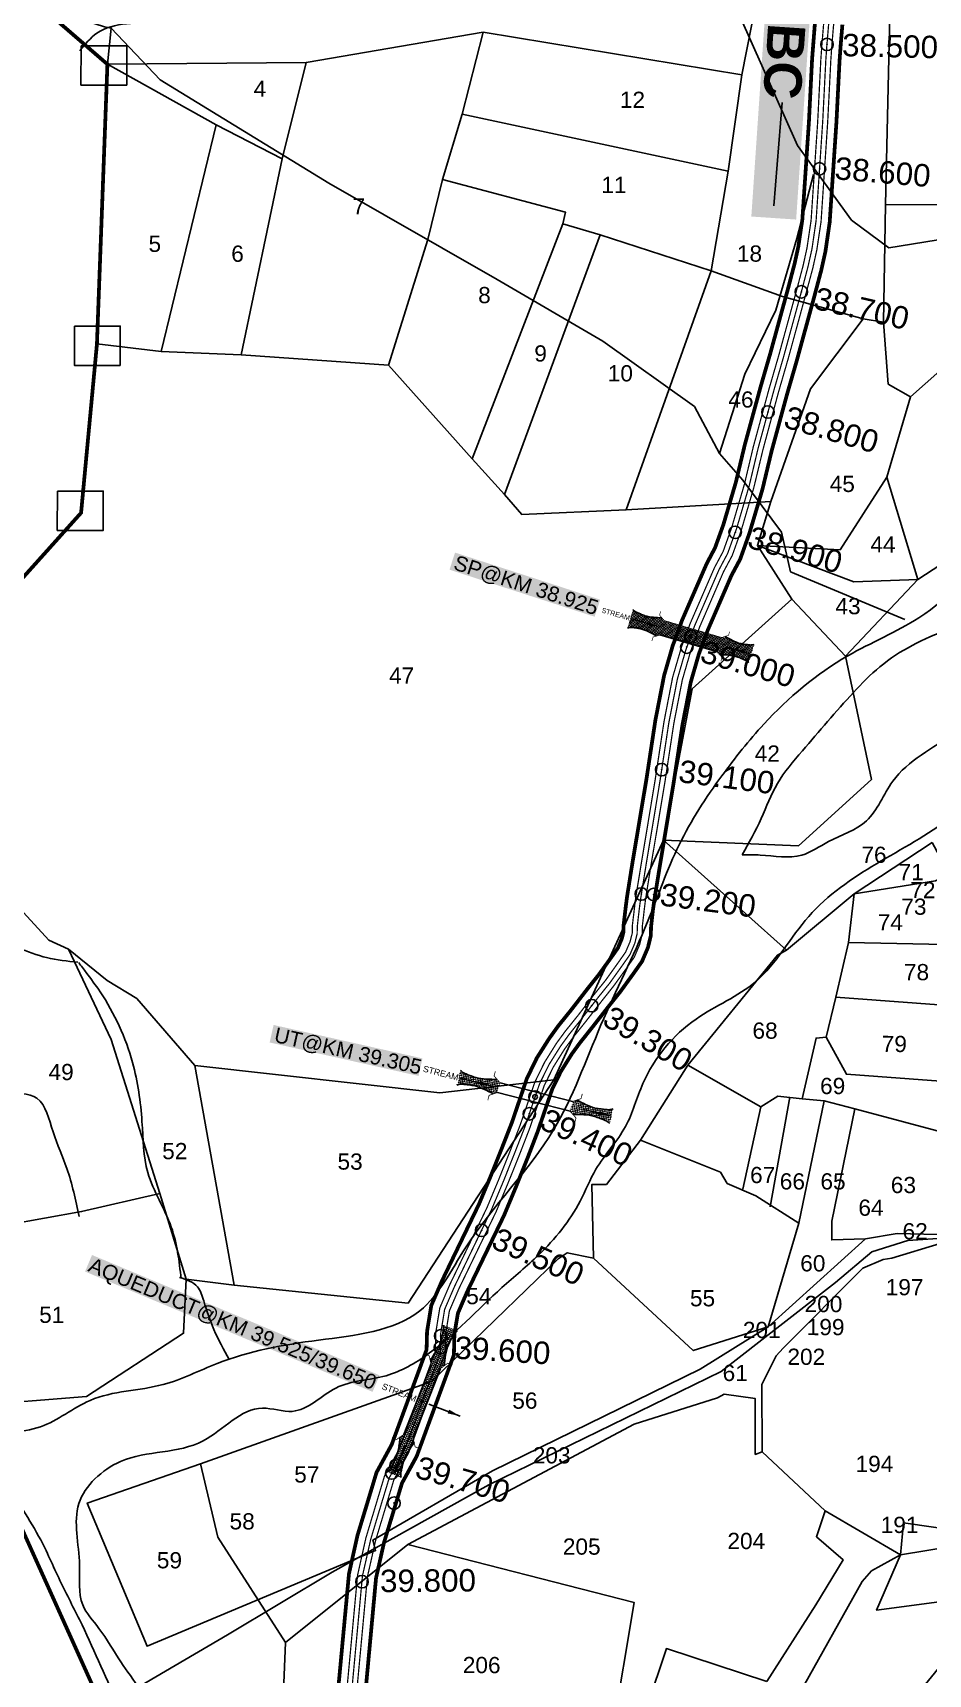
# Model space of a CAD drawing. Header units: inches. Extents: x 203305 to 209081, y 1595524 to 1601295.
# Drawn here: x 204017 to 204734, y 1598170 to 1599486 of the extents above; entities that cross this region are included whole.
import ezdxf
from ezdxf.enums import TextEntityAlignment as Align

# ---------------------------------------------------------------- set-up
doc = ezdxf.new("R2010")
doc.units = ezdxf.units.IN
doc.header["$LTSCALE"] = 15
doc.header["$MEASUREMENT"] = 0
doc.header["$PDMODE"] = 32
doc.header["$PDSIZE"] = 10
doc.linetypes.add('HIDDEN2', pattern=[0.1875, 0.125, -0.0625])
for name, color, linetype in [('BOUNDRY STONES', 240, 'Continuous'), ('CANAL1', 7, 'Continuous'), ('CSMark', 72, 'Continuous'), ('PAPER SIZE', 5, 'Continuous'), ('PLOTS', 7, 'Continuous'), ('PLOTS NO', 7, 'Continuous'), ('ROADS', 1, 'Continuous'), ('STREAMS', 4, 'Continuous'), ('STRUCTURE', 5, 'Continuous'), ('text2', 7, 'Continuous'), ('VILLAGE BOUNDRY', 5, 'Continuous')]:
    doc.layers.add(name, color=color, linetype=linetype)
doc.styles.get("Standard").update_dxf_attribs({"font": 'arial.ttf'})
doc.dimstyles.get("Standard").update_dxf_attribs({"dimtxt": 0.18, "dimasz": 0.18, "dimexe": 0.18, "dimexo": 0.0625, "dimgap": 0.09, "dimtad": 0, "dimtih": 1, "dimtoh": 1, "dimdec": 4, "dimzin": 0, "dimdsep": 46, "dimtxsty": 'Standard', "dimcen": 0.09, "dimadec": 0, "dimazin": 0, "dimtfac": 1, "dimtdec": 4, "dimtofl": 0, "dimtmove": 0, "dimatfit": 3, "dimfxl": 1, "dimtolj": 1, "dimtzin": 0, "dimarcsym": 0})

# ---------------------------------------------------------------- blocks, each defined once
blk = doc.blocks.new('SP')
at = {"layer": 'STRUCTURE'}
h = blk.add_hatch(dxfattribs=at)
h.set_pattern_fill('DASH', color=256, scale=8, style=0)
edge = h.paths.add_edge_path()
edge.add_spline(control_points=[(769825.7, 1706742.1), (769825.3, 1706741.8), (769823.8, 1706740.8), (769820.9, 1706740.3), (769817, 1706739.7), (769811.4, 1706738.9), (769804, 1706739.7), (769798.4, 1706741), (769795.6, 1706741.6)], knot_values=[0, 0, 0, 0, 1.613557, 5.24513, 8.624976, 13.470124, 22.190216, 30.746377, 30.746377, 30.746377, 30.746377], degree=3, periodic=0)
edge.add_line((769795.6, 1706741.6), (769792.6, 1706739.6))
edge.add_line((769792.6, 1706739.6), (769732.6, 1706739.6))
edge.add_line((769732.6, 1706739.6), (769729.6, 1706741.6))
edge.add_spline(control_points=[(769729.6, 1706741.6), (769726.9, 1706740.9), (769721.3, 1706739.5), (769713.9, 1706738.5), (769708.3, 1706739.1), (769704.4, 1706739.6), (769701.5, 1706740), (769700, 1706741), (769699.5, 1706741.3)], knot_values=[0, 0, 0, 0, 8.556161, 17.276253, 22.121402, 25.501247, 29.13282, 30.746377, 30.746377, 30.746377, 30.746377], degree=3, periodic=0)
edge.add_line((769699.5, 1706741.3), (769699.5, 1706722.1))
edge.add_spline(control_points=[(769699.5, 1706722.1), (769700, 1706722.4), (769701.4, 1706723.4), (769704.3, 1706724), (769708.2, 1706724.5), (769713.8, 1706725.3), (769721.2, 1706724.5), (769726.8, 1706723.3), (769729.6, 1706722.6)], knot_values=[0, 0, 0, 0, 1.613557, 5.24513, 8.624976, 13.470124, 22.190216, 30.746377, 30.746377, 30.746377, 30.746377], degree=3, periodic=0)
edge.add_line((769729.6, 1706722.6), (769732.6, 1706724.6))
edge.add_line((769732.6, 1706724.6), (769792.6, 1706724.6))
edge.add_line((769792.6, 1706724.6), (769795.6, 1706722.6))
edge.add_spline(control_points=[(769795.6, 1706722.6), (769798.4, 1706723.3), (769803.9, 1706724.8), (769811.3, 1706725.8), (769817, 1706725.1), (769820.9, 1706724.7), (769823.8, 1706724.2), (769825.2, 1706723.3), (769825.7, 1706723)], knot_values=[0, 0, 0, 0, 8.556161, 17.276253, 22.121402, 25.501247, 29.13282, 30.746377, 30.746377, 30.746377, 30.746377], degree=3, periodic=0)
edge.add_line((769825.7, 1706723), (769825.7, 1706742.1))
h.paths.add_polyline_path([(769764.2, 1706732.1, -1), (769761.1, 1706732.1, -1)], flags=0)
h.paths.add_polyline_path([(769761.1, 1706732.1, 1), (769764.2, 1706732.1, 1)], flags=16)
at = {"layer": 'STRUCTURE', "const_width": 0.628}
for points in [[(769726.6, 1706747.6), (769726.6, 1706743.6), (769732.6, 1706739.6), (769792.6, 1706739.6), (769798.6, 1706743.6), (769798.6, 1706747.6)], [(769726.6, 1706716.6), (769726.6, 1706720.6), (769732.6, 1706724.6), (769792.6, 1706724.6), (769798.6, 1706720.6), (769798.6, 1706716.6)]]:
    blk.add_lwpolyline(points, dxfattribs=at)
at = {"layer": 'STRUCTURE', "color": 3}
blk.add_lwpolyline([(769732.6, 1706724.6), (769792.6, 1706724.6)], dxfattribs=at)
blk.add_lwpolyline([(769732.6, 1706724.6), (769792.6, 1706724.6)], dxfattribs=at)
at = {"layer": 'STRUCTURE', "color": 0}
blk.add_circle((769762.6, 1706732.1), 1.55, dxfattribs=at)
at = {"layer": 'STRUCTURE'}
for points in [[(769699.5, 1706741.3), (769700.9, 1706740.5), (769704.4, 1706739.6), (769707.8, 1706739.2), (769712.6, 1706738.8), (769721.3, 1706739.7), (769729.6, 1706741.6)], [(769825.7, 1706742.1), (769824.3, 1706741.3), (769820.8, 1706740.3), (769817.5, 1706739.8), (769812.7, 1706739.2), (769804, 1706739.9), (769795.6, 1706741.6)], [(769699.5, 1706722.1), (769700.9, 1706723), (769704.4, 1706724), (769707.7, 1706724.5), (769712.5, 1706725), (769721.2, 1706724.4), (769729.6, 1706722.6)], [(769825.7, 1706723), (769824.3, 1706723.8), (769820.8, 1706724.7), (769817.4, 1706725.1), (769812.6, 1706725.5), (769803.9, 1706724.6), (769795.6, 1706722.6)]]:
    blk.add_spline(points, degree=3, dxfattribs=at)
at = {"layer": 'STRUCTURE', "color": 0}
blk.add_text('STREAM', height=5, dxfattribs=at).set_placement((769684.3, 1706732.1), align=Align.MIDDLE_CENTER)
for points in [[(769727.4, 1706732.1), (769700.8, 1706732.1)], [(769824.4, 1706732.1), (769800.5, 1706732.1)]]:
    blk.add_leader(points, dimstyle='Standard', override={"dimasz": 10, "dimgap": 0.09, "dimtad": 0}, dxfattribs=at)
blk = doc.blocks.new('UT')
at = {"layer": 'STRUCTURE'}
h = blk.add_hatch(dxfattribs=at)
h.set_pattern_fill('DASH', color=150, scale=8, angle=-39.6278, style=0)
h.set_pattern_definition([(320.372247933, (-4370.464, -6260.8811), (1.40800153113, 0.132407282), [1, -1])])
h.paths.add_polyline_path([(765163, 1700681.9), (765165.6, 1700680.6), (765167.2, 1700680.3), (765169.1, 1700680), (765172.4, 1700679.6), (765176.4, 1700679.3), (765179.5, 1700679.5), (765183.1, 1700679.9), (765187.7, 1700680.9), (765188.9, 1700681.2), (765193.1, 1700682.2), (765196.1, 1700680.2), (765196.1, 1700672.2), (765193.1, 1700670.2), (765190.5, 1700670.8), (765188.1, 1700671.3), (765185.5, 1700671.8), (765183.6, 1700672.1), (765181, 1700672.5), (765180.3, 1700672.5), (765178.5, 1700672.6), (765176.7, 1700672.6), (765174.6, 1700672.5), (765172.5, 1700672.3), (765170.4, 1700672), (765168.5, 1700671.7), (765166.1, 1700671.2), (765165, 1700670.8), (765163, 1700669.7)])
h.paths.add_polyline_path([(765259.1, 1700682.2), (765256.1, 1700680.2), (765256.1, 1700672.2), (765259.1, 1700670.2), (765261.9, 1700671), (765264.4, 1700671.6), (765266.4, 1700672), (765269.1, 1700672.5), (765272.7, 1700673), (765276.1, 1700673.1), (765278.6, 1700672.9), (765281.2, 1700672.7), (765283.9, 1700672.3), (765286.4, 1700671.9), (765288, 1700671.3), (765289.2, 1700670.6), (765289.1, 1700682.7), (765287.6, 1700681.8), (765285.7, 1700681.2), (765283, 1700680.7), (765281.2, 1700680.4), (765276.7, 1700679.9), (765272.7, 1700679.9), (765268.7, 1700680.3), (765264.8, 1700681), (765261.2, 1700681.7)])
at = {"layer": 'STRUCTURE', "color": 150, "const_width": 0.628}
for points in [[(765190.1, 1700688.2), (765190.1, 1700684.2), (765196.1, 1700680.2), (765256.1, 1700680.2), (765262.1, 1700684.2), (765262.1, 1700688.2)], [(765190.1, 1700664.2), (765190.1, 1700668.2), (765196.1, 1700672.2), (765256.1, 1700672.2), (765262.1, 1700668.2), (765262.1, 1700664.2)]]:
    blk.add_lwpolyline(points, dxfattribs=at)
at = {"layer": 'STRUCTURE', "color": 150}
for points in [[(765196.1, 1700680.2), (765256.1, 1700680.2)], [(765196.1, 1700672.2), (765256.1, 1700672.2)], [(765196.1, 1700672.2), (765256.1, 1700672.2)]]:
    blk.add_lwpolyline(points, dxfattribs=at)
at = {"layer": 'STRUCTURE', "color": 0}
blk.add_circle((765226.1, 1700676.2), 1.89, dxfattribs=at)
at = {"layer": 'STRUCTURE', "color": 150}
for points in [[(765163, 1700681.9), (765164.4, 1700681.1), (765167.9, 1700680.2), (765171.2, 1700679.8), (765176.1, 1700679.4), (765184.7, 1700680.3), (765193.1, 1700682.2)], [(765163, 1700669.7), (765164.3, 1700670.6), (765167.8, 1700671.6), (765171.2, 1700672.1), (765176, 1700672.6), (765184.7, 1700672), (765193.1, 1700670.2)], [(765289.1, 1700682.7), (765287.8, 1700681.9), (765284.3, 1700680.9), (765280.9, 1700680.4), (765276.1, 1700679.8), (765267.4, 1700680.5), (765259.1, 1700682.2)], [(765289.2, 1700670.6), (765287.8, 1700671.4), (765284.2, 1700672.3), (765280.9, 1700672.7), (765276.1, 1700673.1), (765267.4, 1700672.2), (765259.1, 1700670.2)]]:
    blk.add_spline(points, degree=3, dxfattribs=at)
at = {"layer": 'STRUCTURE', "color": 0}
blk.add_text('STREAM', height=5, dxfattribs=at).set_placement((765148.2, 1700675.8), align=Align.MIDDLE_CENTER)
for points in [[(765190.9, 1700676), (765164.2, 1700675.8)], [(765289.3, 1700676.7), (765265.4, 1700676.4)]]:
    blk.add_leader(points, dimstyle='Standard', override={"dimasz": 10, "dimgap": 0.09, "dimtad": 0}, dxfattribs=at)
blk = doc.blocks.new('AQUEDUCT')
at = {"layer": 'STRUCTURE'}
h = blk.add_hatch(dxfattribs=at)
h.set_pattern_fill('DASH', color=256, scale=8, angle=-90, style=0)
h.set_pattern_definition([(270, (-1706662.7411, 769762.6106), (1, -1), [1, -1])])
edge = h.paths.add_edge_path()
edge.add_spline(control_points=[(6.5, -63.1), (6.2, -62.6), (5.2, -61.2), (4.6, -58.3), (4.1, -54.4), (3.3, -48.8), (4.1, -41.4), (5.4, -35.8), (6, -33)], knot_values=[0, 0, 0, 0, 1.613557, 5.24513, 8.624976, 13.470124, 22.190216, 30.746377, 30.746377, 30.746377, 30.746377], degree=3, periodic=0)
edge.add_line((6, -33), (4, -30))
edge.add_line((4, -30), (4, 30))
edge.add_line((4, 30), (6, 33))
edge.add_spline(control_points=[(6, 33), (5.3, 35.8), (3.9, 41.3), (2.8, 48.7), (3.5, 54.4), (3.9, 58.3), (4.4, 61.2), (5.4, 62.6), (5.7, 63.1)], knot_values=[0, 0, 0, 0, 8.556161, 17.276253, 22.121402, 25.501247, 29.13282, 30.746377, 30.746377, 30.746377, 30.746377], degree=3, periodic=0)
edge.add_line((5.7, 63.1), (-6.5, 63.1))
edge.add_spline(control_points=[(-6.5, 63.1), (-6.2, 62.6), (-5.2, 61.2), (-4.6, 58.3), (-4.1, 54.4), (-3.3, 48.8), (-4.1, 41.4), (-5.4, 35.8), (-6, 33)], knot_values=[0, 0, 0, 0, 1.613557, 5.24513, 8.624976, 13.470124, 22.190216, 30.746377, 30.746377, 30.746377, 30.746377], degree=3, periodic=0)
edge.add_line((-6, 33), (-4, 30))
edge.add_line((-4, 30), (-4, -30))
edge.add_line((-4, -30), (-6, -33))
edge.add_spline(control_points=[(-6, -33), (-5.3, -35.8), (-3.9, -41.3), (-2.8, -48.7), (-3.5, -54.4), (-3.9, -58.3), (-4.4, -61.2), (-5.4, -62.6), (-5.7, -63.1)], knot_values=[0, 0, 0, 0, 8.556161, 17.276253, 22.121402, 25.501247, 29.13282, 30.746377, 30.746377, 30.746377, 30.746377], degree=3, periodic=0)
edge.add_line((-5.7, -63.1), (6.5, -63.1))
blk.add_circle((0, 0), 0.938)
at = {"layer": 'STRUCTURE', "const_width": 0.628}
for points in [[(-12, 36), (-8, 36), (-4, 30), (-4, -30), (-8, -36), (-12, -36)], [(12, 36), (8, 36), (4, 30), (4, -30), (8, -36), (12, -36)]]:
    blk.add_lwpolyline(points, dxfattribs=at)
at = {"layer": 'STRUCTURE', "color": 3}
for points in [[(-4, 30), (-4, -30)], [(-4, 30), (-4, -30)], [(4, 30), (4, -30)]]:
    blk.add_lwpolyline(points, dxfattribs=at)
at = {"layer": 'STRUCTURE'}
for points in [[(-6.5, 63.1), (-5.7, 61.7), (-4.7, 58.2), (-4.2, 54.9), (-3.6, 50.1), (-4.3, 41.4), (-6, 33)], [(5.7, 63.1), (4.8, 61.7), (3.9, 58.2), (3.5, 54.8), (3.1, 50), (4, 41.3), (6, 33)], [(-5.7, -63.1), (-4.8, -61.7), (-3.9, -58.2), (-3.5, -54.8), (-3.1, -50), (-4, -41.3), (-6, -33)], [(6.5, -63.1), (5.7, -61.7), (4.7, -58.2), (4.2, -54.9), (3.6, -50.1), (4.3, -41.4), (6, -33)]]:
    blk.add_spline(points, degree=3, dxfattribs=at)
at = {"layer": 'STRUCTURE', "color": 0}
blk.add_text('STREAM', height=5, dxfattribs=at).set_placement((-19.7, -0.1), align=Align.MIDDLE_CENTER)
for points in [[(32.5, 0.1), (5.8, 0)], [(0.4, -62), (0.1, -38.2)]]:
    blk.add_leader(points, dimstyle='Standard', override={"dimasz": 10, "dimgap": 0.09, "dimtad": 0}, dxfattribs=at)
blk = doc.blocks.new('PBC')
at = {"layer": 'STRUCTURE', "color": 5, "insert": (13.6, 8.7), "char_height": 30, "width": 181.057, "attachment_point": 1, "rotation": 325.6347, "bg_fill": 1, "box_fill_scale": 1.1, "bg_fill_color": 7, "bg_fill_true_color": 16777215, "bg_fill_transparency": 0}
blk.add_mtext('{\\fArial|b1|i0|c0|p34;\\C256;PBC}', dxfattribs=at)
at = {"layer": 'PAPER SIZE'}
blk.add_leader([(148.6, -102.5), (80.6, -54.7)], dimstyle='Standard', override={"dimasz": 40, "dimgap": 0.09, "dimtad": 0, "dimtfill": 2, "dimtfillclr": 5}, dxfattribs=at)

msp = doc.modelspace()

# ---------------------------------------------------------------- linework, layer by layer
at = {"color": 3}
for p in [(204543.9, 1599002.2), (204540.7, 1598993.4), (204514, 1598795, 9), (204419, 1598632.7), (204343.4, 1598441.1), (204304.2, 1598331.1), (204306, 1598307, 4), (204280.3, 1598244)]:
    msp.add_point(p, dxfattribs=at)
at = {"layer": 'BOUNDRY STONES'}
for points in [[(204055.2, 1599475.7), (204091.9, 1599475.7), (204091.8, 1599444.1), (204055.1, 1599444.1)], [(204049.9, 1599250.9), (204086.6, 1599250.9), (204086.5, 1599219.3), (204049.8, 1599219.3)], [(204036.2, 1599118.6), (204072.9, 1599118.5), (204072.8, 1599086.9), (204036.1, 1599087)]]:
    msp.add_lwpolyline(points, close=True, dxfattribs=at)
at = {"layer": 'CANAL1', "color": 200, "const_width": 3}
for points in [[(204643.4, 1599494.1), (204642.1, 1599477.6), (204641.1, 1599464.7), (204638.6, 1599415.2), (204633.3, 1599336.3), (204630.1, 1599314.7), (204627.1, 1599301), (204621.9, 1599281.2), (204607.6, 1599228.9), (204599.9, 1599202.4), (204587.2, 1599155.8), (204580, 1599125.6), (204570, 1599091.6), (204563.3, 1599073), (204556.6, 1599060.3), (204536.9, 1599015), (204530.4, 1598997.2), (204529.5, 1598994.9), (204522.5, 1598970.7), (204515.5, 1598934.8), (204508.3, 1598887.3), (204497.1, 1598820.4), (204492.8, 1598793.3), (204491.7, 1598784.8), (204490, 1598770.3), (204490, 1598765.1), (204488.5, 1598759.4), (204485.5, 1598752.2), (204480.2, 1598744.7), (204470.1, 1598730.7), (204461, 1598719.3), (204447.7, 1598702.1), (204437.6, 1598689.6), (204430.4, 1598679.6), (204420.5, 1598664), (204412.4, 1598647.3), (204400.6, 1598612.5), (204392.6, 1598592), (204383.7, 1598569.7), (204374.1, 1598546.7), (204356.1, 1598509.4), (204344.5, 1598485.3), (204335.9, 1598465.5), (204332.5, 1598444.6), (204332.1, 1598430), (204304.1, 1598353.8), (204292, 1598331.6), (204283.7, 1598304.1), (204276.7, 1598281), (204269.9, 1598250.3), (204255, 1598090.5)], [(204665.4, 1599492.6), (204664, 1599475.9), (204663.1, 1599463.4), (204660.6, 1599414), (204655.2, 1599334), (204651.8, 1599310.7), (204648.5, 1599295.8), (204643.1, 1599275.4), (204628.8, 1599223), (204621.1, 1599196.4), (204608.6, 1599150.4), (204601.3, 1599119.9), (204590.9, 1599084.8), (204583.5, 1599064), (204576.4, 1599050.7), (204557.4, 1599006.8), (204551, 1598989.6), (204550.4, 1598988), (204543.9, 1598965.5), (204537.2, 1598931.1), (204530, 1598883.8), (204518.9, 1598816.9), (204514.6, 1598790.2), (204513.5, 1598782.2), (204512, 1598768.8), (204511.9, 1598762.2), (204509.5, 1598752.4), (204504.8, 1598741.4), (204498.1, 1598731.9), (204487.6, 1598717.4), (204478.3, 1598705.7), (204464.9, 1598688.5), (204455.1, 1598676.2), (204448.6, 1598667.3), (204439.8, 1598653.2), (204432.8, 1598638.9), (204421.2, 1598605), (204413.1, 1598583.9), (204404.1, 1598561.4), (204394.2, 1598537.7), (204375.9, 1598499.8), (204364.5, 1598476.2), (204357.2, 1598459.2), (204354.4, 1598442.5), (204354, 1598425.8), (204324.2, 1598344.6), (204312.4, 1598323), (204304.8, 1598297.8), (204298, 1598275.4), (204291.6, 1598246.9), (204276.9, 1598088.2)]]:
    msp.add_lwpolyline(points, dxfattribs=at)
at = {"layer": 'CANAL1', "color": 5, "ltscale": 4, "const_width": 1}
for points in [[(204650.4, 1599493.6), (204649, 1599477), (204648.1, 1599464.3), (204645.6, 1599414.8), (204640.3, 1599335.6), (204637, 1599313.4), (204633.9, 1599299.3), (204628.6, 1599279.3), (204614.3, 1599227), (204606.6, 1599200.5), (204594, 1599154.1), (204586.8, 1599123.8), (204576.7, 1599089.4), (204569.8, 1599070.1), (204562.9, 1599057.2), (204543.4, 1599012.4), (204536.9, 1598994.8), (204536.2, 1598992.7), (204529.3, 1598969.1), (204522.4, 1598933.6), (204515.2, 1598886.2), (204504.1, 1598819.3), (204499.7, 1598792.4), (204498.7, 1598784), (204497, 1598769.8), (204497, 1598764.2), (204495.2, 1598757.2), (204491.6, 1598748.8), (204485.9, 1598740.7), (204475.7, 1598726.4), (204466.5, 1598715), (204453.2, 1598697.7), (204443.2, 1598685.3), (204436.2, 1598675.7), (204426.7, 1598660.5), (204418.9, 1598644.6), (204407.1, 1598610.1), (204399.1, 1598589.4), (204390.2, 1598567.1), (204380.5, 1598543.9), (204362.4, 1598506.4), (204350.8, 1598482.4), (204342.7, 1598463.5), (204339.5, 1598443.9), (204339.1, 1598428.7), (204310.5, 1598350.9), (204298.4, 1598328.8), (204290.4, 1598302.1), (204283.5, 1598279.2), (204276.8, 1598249.2), (204261.9, 1598089.8)], [(204658.4, 1599493.1), (204657, 1599476.4), (204656.1, 1599463.8), (204653.6, 1599414.4), (204648.3, 1599334.7), (204644.9, 1599312), (204641.7, 1599297.4), (204636.3, 1599277.3), (204622, 1599224.9), (204614.3, 1599198.3), (204601.8, 1599152.1), (204594.5, 1599121.7), (204584.3, 1599087), (204577.1, 1599066.9), (204570.1, 1599053.8), (204550.9, 1599009.4), (204544.5, 1598992.1), (204543.8, 1598990.2), (204537.1, 1598967.2), (204530.3, 1598932.3), (204523.1, 1598884.9), (204511.9, 1598818), (204507.6, 1598791.2), (204506.6, 1598783), (204505, 1598769.3), (204504.9, 1598763.1), (204502.8, 1598754.6), (204498.6, 1598744.8), (204492.4, 1598736), (204482, 1598721.6), (204472.8, 1598710), (204459.4, 1598692.8), (204449.6, 1598680.5), (204442.8, 1598671.2), (204433.7, 1598656.7), (204426.3, 1598641.6), (204414.7, 1598607.4), (204406.6, 1598586.5), (204397.6, 1598564.1), (204387.8, 1598540.6), (204369.6, 1598502.9), (204358.1, 1598479.1), (204350.4, 1598461.2), (204347.5, 1598443.2), (204347, 1598427.2), (204317.8, 1598347.5), (204305.9, 1598325.7), (204298.1, 1598299.8), (204291.3, 1598277.2), (204284.7, 1598248), (204269.9, 1598089)]]:
    msp.add_lwpolyline(points, dxfattribs=at)
at = {"layer": 'CANAL1', "color": 1, "linetype": 'HIDDEN2', "ltscale": 4, "const_width": 1}
msp.add_lwpolyline([(204654.4, 1599493.3), (204653, 1599476.7), (204652.1, 1599464), (204649.6, 1599414.6), (204644.3, 1599335.2), (204641, 1599312.7), (204637.8, 1599298.4), (204632.5, 1599278.3), (204618.2, 1599226), (204610.5, 1599199.4), (204597.9, 1599153.1), (204590.7, 1599122.8), (204580.5, 1599088.2), (204573.4, 1599068.5), (204566.5, 1599055.5), (204547.1, 1599010.9), (204540.7, 1598993.4), (204540, 1598991.5), (204533.2, 1598968.1), (204526.3, 1598932.9), (204519.1, 1598885.5), (204508, 1598818.6), (204503.7, 1598791.8), (204502.6, 1598783.5), (204501, 1598769.5), (204500.9, 1598763.7), (204499, 1598755.9), (204495.1, 1598746.8), (204489.1, 1598738.3), (204478.9, 1598724), (204469.6, 1598712.5), (204456.3, 1598695.3), (204446.4, 1598682.9), (204439.5, 1598673.4), (204430.2, 1598658.6), (204422.6, 1598643.1), (204410.9, 1598608.7), (204402.8, 1598588), (204393.9, 1598565.6), (204384.1, 1598542.2), (204366, 1598504.6), (204354.5, 1598480.7), (204346.6, 1598462.4), (204343.5, 1598443.5), (204343.1, 1598427.9), (204314.2, 1598349.2), (204302.2, 1598327.3), (204294.2, 1598300.9), (204287.4, 1598278.2), (204280.7, 1598248.6), (204265.9, 1598089.4)], dxfattribs=at)
at = {"layer": 'PLOTS'}
for points in [[(204023.9, 1599506.8), (204073.9, 1599490.9), (204079.4, 1599489.8), (204076.3, 1599460.8), (204235.5, 1599462.1), (204377.5, 1599486.5), (204584.9, 1599452.3), (204600.5, 1599532.6), (204704.5, 1599548.4), (204818.7, 1599555.5), (204819.2, 1599561.5), (204886.8, 1599569.7), (204987, 1599571.5), (205178.5, 1599571.1), (205178.2, 1599577), (205180.6, 1599663.6), (205188.4, 1599762.2), (205193, 1599872.9), (205224.4, 1600065.3), (205250, 1600167.5), (205271.6, 1600231.1)], [(204704.5, 1599548.4), (204699.9, 1599348.4), (204698.3, 1599254)], [(204377.5, 1599486.5), (204360.7, 1599420.7), (204344.9, 1599368.4), (204333.2, 1599320.2), (204301.6, 1599219.5)], [(204076.3, 1599460.8), (204163.5, 1599412.2), (204216.4, 1599384.9), (204183.4, 1599227.7)], [(204235.5, 1599462.1), (204216.4, 1599384.9)], [(204584.9, 1599452.3), (204573.8, 1599375.2), (204560.2, 1599295.2)], [(204360.7, 1599420.7), (204573.8, 1599375.2)], [(204163.5, 1599412.2), (204119.3, 1599230.5)], [(204344.9, 1599368.4), (204443.4, 1599342.3), (204441.4, 1599332.8), (204471.2, 1599323.9), (204560.2, 1599295.2), (204617.4, 1599274.6), (204682, 1599256.7), (204698.3, 1599254), (204702.2, 1599204.4), (204719.9, 1599194.1), (204788, 1599254.4), (204883.8, 1599233.1), (204846.3, 1599123.9)], [(204699.9, 1599348.4), (204815.2, 1599348.1), (204900.6, 1599347.1), (204948.1, 1599338.7), (204991.1, 1599339.4), (205169.2, 1599330.8)], [(204441.4, 1599332.8), (204368.7, 1599144.3)], [(204394.5, 1599115.9), (204471.2, 1599323.9)], [(204560.2, 1599295.2), (204492.1, 1599103.4)], [(204682, 1599256.7), (204639.7, 1599200.6), (204608, 1599110.3)], [(204067.9, 1599236.5), (204119.3, 1599230.5), (204183.4, 1599227.7), (204301.6, 1599219.5), (204368.7, 1599144.3), (204394.5, 1599115.9), (204408.4, 1599099.8), (204492.1, 1599103.4), (204608, 1599110.3), (204597.3, 1599074.8), (204624.8, 1599031.8)], [(204597.3, 1599074.8), (204663.5, 1599071.3), (204701.1, 1599129.7), (204719.9, 1599194.1)], [(204701.1, 1599129.7), (204725.9, 1599047.7), (204674.6, 1599045.8), (204597.3, 1599074.8)], [(203996.3, 1598530.1), (204055.6, 1598540.8), (204118.2, 1598555.3), (204079.2, 1598678.7), (204045, 1598751.2), (204076, 1598726.2), (204099.9, 1598711.6), (204146.3, 1598657.9), (204342.7, 1598636), (204434.1, 1598646.4), (204522, 1598838.6), (204544.9, 1598959.9), (204624.8, 1599031.8), (204667.8, 1598986.2), (204725.9, 1599047.7), (204786.5, 1599087.1)], [(204522, 1598838.6), (204630.2, 1598834.2), (204688.6, 1598887.2), (204667.8, 1598986.2)], [(203961.9, 1598861.1), (203997.3, 1598793.5), (204029.4, 1598758.4), (204045, 1598751.2)], [(204503.6, 1598598), (204541.5, 1598658.2), (204613.3, 1598746.4), (204620.5, 1598750.4), (204522, 1598838.6)], [(204620.5, 1598750.4), (204674.8, 1598795.7), (204737.3, 1598836.7)], [(204652.4, 1598680.6), (204660.2, 1598712.8), (204670.2, 1598756.5), (204674.8, 1598795.7), (204739.9, 1598806.1), (204750.9, 1598811.4), (204737.3, 1598836.7)], [(204633.1, 1598631.3), (204644.3, 1598679.9), (204652.4, 1598680.6), (204668.6, 1598650.9), (204744.1, 1598645.4), (204765.3, 1598630.2), (204827.8, 1598621.2), (204834.5, 1598634.6), (204844.5, 1598670.6), (204848.1, 1598686.4), (204833.7, 1598757.1)], [(204760.7, 1598754.8), (204670.2, 1598756.5)], [(204660.2, 1598712.8), (204757.1, 1598705.4)], [(204146.3, 1598657.9), (204177.8, 1598481.8)], [(204541.5, 1598658.2), (204599.9, 1598624.7), (204613.7, 1598633.4), (204633.1, 1598631.3), (204650.7, 1598629.5), (204675.4, 1598623.1), (204753.3, 1598602.2)], [(204139.5, 1598486.7), (204177.8, 1598481.8), (204317.3, 1598467.3), (204434.1, 1598646.4)], [(204623.2, 1598632.4), (204607.5, 1598544.6)], [(204599.9, 1598624.7), (204585.6, 1598558.8)], [(204630.4, 1598531.5), (204650.7, 1598629.5)], [(204675.4, 1598623.1), (204656.8, 1598533.2), (204656.8, 1598518.1), (204684, 1598518.8)], [(204150.8, 1598338.6), (204336, 1598404.4), (204437.7, 1598502.8), (204444.9, 1598507.8), (204466, 1598503.3), (204545.8, 1598429.3), (204605.8, 1598448.3), (204630.4, 1598531.5), (204595.9, 1598553.3), (204573.1, 1598563.4), (204567.6, 1598572.3), (204503.6, 1598598), (204476.2, 1598562.5), (204464.5, 1598562.5), (204466, 1598503.3)], [(204118.2, 1598555.3), (204139.5, 1598486.7), (204137.3, 1598443.2), (204059.5, 1598392.4), (203965.5, 1598385)], [(204214.8, 1598091), (204219.1, 1598195.3), (204164.8, 1598279.8), (204150.8, 1598338.6), (204060.1, 1598307.1), (204108.1, 1598192.3), (204291.2, 1598268.9), (204289.1, 1598277.4), (204385, 1598332.9), (204551.5, 1598414.5), (204605.8, 1598448.3), (204684, 1598518.8), (204709.4, 1598523.1), (204773.4, 1598521.5)], [(204631.3, 1598154.9), (204681.2, 1598244.1), (204688.8, 1598252.6), (204711.9, 1598265.6), (204651.7, 1598300.9), (204601.2, 1598348), (204600.8, 1598402.2), (204612.4, 1598425.2), (204618, 1598431.2), (204681.9, 1598495.3), (204698, 1598502.3), (204705, 1598503.3), (204743.7, 1598515.2)], [(204412, 1598033.3), (204480.6, 1597979.7), (204592.1, 1598052.8), (204660.4, 1598052.7), (204678.2, 1598077.9), (204703.5, 1598077.8), (204714.4, 1598140.2), (204791.1, 1598234.2), (204692.8, 1598221.1), (204711.9, 1598265.6), (204754.1, 1598272.5), (204837.9, 1598278.6), (204838.2, 1598261.9), (204851.6, 1598261.5), (204870.2, 1598287), (204947.4, 1598294.7), (204963.4, 1598298.4), (205061.7, 1598298.5), (205079.6, 1598362.6), (205076.7, 1598392.6), (204965.9, 1598393.3), (204970.2, 1598479.1)], [(204317.2, 1598273.7), (204498.6, 1598370.4), (204565.3, 1598391.4), (204570.5, 1598394.4), (204595.4, 1598391), (204595.6, 1598346), (204601.2, 1598348)], [(204711.9, 1598265.6), (204714.3, 1598291.2), (204760.5, 1598284.6), (204762.4, 1598312), (204815.5, 1598315.5)], [(204651.7, 1598300.9), (204644.6, 1598280.1), (204666.1, 1598261.5), (204644.1, 1598225.4), (204604.7, 1598164)], [(204481.1, 1598123.6), (204498.6, 1598227.2), (204317.2, 1598273.7), (204219.1, 1598195.3)], [(204508.8, 1598144.1), (204524.4, 1598190.3), (204604.7, 1598164)]]:
    msp.add_lwpolyline(points, dxfattribs=at)
msp.add_spline([(203960.3, 1598642.1), (203993.6, 1598636.1), (204019.8, 1598631.6), (204032.8, 1598604.6), (204043.8, 1598575.3), (204053.7, 1598536.8)], degree=3, dxfattribs=at)
at = {"layer": 'ROADS'}
for points in [[(204305.1, 1600022.6), (204430, 1599875.9), (204484.3, 1599764), (204541, 1599609.6), (204583.1, 1599499.3), (204629.3, 1599395.6), (204672.6, 1599335.8), (204702.6, 1599313.5), (204877.4, 1599342), (204900.1, 1599337.7), (204924.4, 1599323.9), (204975, 1599264.6), (205115.7, 1599216), (205162.7, 1599202.1), (205155.7, 1599153)], [(204079.4, 1599489.8), (204118.5, 1599448.2), (204253.8, 1599365.4), (204388.8, 1599288.1), (204473.4, 1599238.7), (204546.8, 1599186.4), (204566.9, 1599148.6), (204585.6, 1599127.3), (204616.7, 1599085.7), (204623.9, 1599053.8), (204715.5, 1599015.6)], [(204566.9, 1599148.6), (204587.1, 1599212.4), (204612.1, 1599263.7), (204628.8, 1599321.1), (204642.2, 1599372.4)], [(204065.3, 1598138.5), (204172.6, 1598201.4), (204256.5, 1598251.7), (204382, 1598321.8), (204568.3, 1598412.5), (204660, 1598483.8), (204688.9, 1598508.6), (204717.9, 1598517.5), (204754, 1598519.9), (204810.6, 1598503), (204842.3, 1598488.1), (204958.1, 1598489.9), (205050.6, 1598482.7), (205099.2, 1598482.9), (205159, 1598533.6), (205184.7, 1598534.9), (205183.8, 1598598.9), (205170.7, 1598636.8), (205174.7, 1598707.8), (205182.9, 1598814.1), (205177.2, 1598892.9), (205156.9, 1598999.5), (205147.4, 1599010.6), (205155.7, 1599153)]]:
    msp.add_lwpolyline(points, dxfattribs=at)
at = {"layer": 'STREAMS'}
for points in [[(205116.1, 1600420.1), (205012.4, 1600352.9), (204943, 1600295.7), (204842.5, 1600221.2), (204822.3, 1600168.8), (204801, 1600121.8), (204792.6, 1600078.2), (204789.5, 1600006.4), (204785.8, 1599943.4), (204754.5, 1599914.6), (204739.7, 1599887), (204703.5, 1599833.6), (204663.9, 1599802.5), (204617.9, 1599770.2), (204577.7, 1599706.7), (204563.5, 1599687.3), (204522.8, 1599668.5), (204462.6, 1599646.9), (204379.5, 1599631.2), (204330.9, 1599596.9), (204273, 1599568.8), (204216.4, 1599547.8), (204158.6, 1599510.2), (204118.5, 1599495.6), (204067.8, 1599485.7), (204054.2, 1599471.6)], [(203972.7, 1598365.9), (204022.7, 1598368.2), (204062.4, 1598389.4), (204121, 1598402.1), (204164.3, 1598419), (204245.5, 1598437.7), (204326.7, 1598461.3), (204363.4, 1598511.8), (204433.9, 1598606.4), (204471.9, 1598690.4), (204509.3, 1598773.2), (204534.5, 1598834.9), (204568.8, 1598890.3), (204602.5, 1598931.7), (204669.7, 1598986.4), (204726.7, 1599017), (204798.2, 1599071.7), (204872, 1599095.9), (204955, 1599104.2), (205055.7, 1599115), (205131.3, 1599106.8), (205208, 1599125.2), (205275.8, 1599182.3), (205322.3, 1599207.8), (205358.9, 1599230.3), (205430.9, 1599241.1), (205512.1, 1599259.8), (205603.6, 1599273.5), (205676.2, 1599283.7), (205732.4, 1599301.9), (205836.5, 1599347.5), (205929.8, 1599349.8), (206011.6, 1599373.3), (206122.6, 1599390.7), (206205.7, 1599413.7), (206302.7, 1599431.1), (206366.2, 1599446.8), (206445.9, 1599468.1), (206583.9, 1599511.1), (206662.1, 1599556), (206729.3, 1599596.6), (206876, 1599689.8), (206972.6, 1599769.4), (207014.2, 1599846.1), (207071.3, 1599926.7), (207095.8, 1599952.8), (207151.3, 1599980.7), (207234.4, 1600006.7), (207325.3, 1600018.7), (207399.1, 1600019.1), (207452.8, 1600019.6), (207498.6, 1600045.1), (207624, 1600076.7), (207713.8, 1600120.4), (207782.8, 1600164.1), (207825.6, 1600189), (207911.1, 1600227.2), (207942.2, 1600245.4), (208007, 1600269), (208022.9, 1600283.6)], [(206158.6, 1599218.8), (206198.7, 1599250.6), (206262.5, 1599269.2), (206315.7, 1599290.9), (206362.1, 1599333.3), (206374.1, 1599358.3), (206373.6, 1599398.9), (206330.4, 1599404), (206272.8, 1599391.7), (206184.6, 1599368.8), (206093.2, 1599357.1), (205917.6, 1599298.7), (205858.2, 1599288.2), (205761.9, 1599289.7), (205684.3, 1599261.8), (205588.5, 1599243.2), (205507.2, 1599231.6), (205414.5, 1599188), (205381.6, 1599146.7), (205345.2, 1599098.1), (205271.9, 1599062), (205203.7, 1599049), (205168.6, 1599048.5), (205114.2, 1599040.5), (205050.2, 1599060), (205001.4, 1599058.8), (204927.5, 1599025.9), (204860.5, 1598984.8), (204817.2, 1598939.3), (204802.2, 1598911.2), (204752.6, 1598856.9), (204638.4, 1598777.5), (204595.8, 1598725.1), (204548.1, 1598695.2), (204505.5, 1598643.4), (204491.6, 1598609.1), (204467.8, 1598574.7), (204455.2, 1598549.2), (204422, 1598506.1), (204392.5, 1598479.9), (204333.4, 1598426.6), (204299.6, 1598409.2), (204259.5, 1598399.3), (204224.5, 1598380.6), (204200.7, 1598383.2), (204153.1, 1598357), (204086.8, 1598340.3), (204053.5, 1598306.7), (204054, 1598257.3), (204056.5, 1598225.4), (204069.5, 1598206.6), (204087, 1598179.7), (204101.9, 1598157.2), (204139.3, 1598065.9), (204172.4, 1598047.7), (204211.7, 1598013.2), (204226, 1597985.1), (204287.9, 1597958.1), (204312.8, 1597916.1), (204287.1, 1597881.8), (204284.5, 1597844.9), (204269.4, 1597800.6), (204257.4, 1597786.2), (204239.8, 1597753.8), (204228.5, 1597737.8), (204187.2, 1597732.9), (204149, 1597728.6), (204102.7, 1597712.5), (204039.5, 1597709.5), (203977.6, 1597713.4), (203923.2, 1597706.1)], [(204585.1, 1598826.9), (204600.3, 1598856), (204613.3, 1598884), (204633.3, 1598910.2), (204674.2, 1598957), (204695.5, 1598977.7), (204750.2, 1599007.4), (204796.7, 1599025.4), (204833.5, 1599051.4), (204877.1, 1599069.1), (204918.9, 1599080.1), (204948.7, 1599085.6), (204964.2, 1599086.3), (204937.3, 1599056.3), (204901.3, 1599041.5), (204877.3, 1599029.7), (204800.9, 1598967.2), (204755.1, 1598924.5), (204705.7, 1598885.8), (204684.6, 1598854), (204654.2, 1598837.5), (204632.8, 1598826.6), (204599.6, 1598826.7), (204585.1, 1598826.9)], [(203969.5, 1598849.3), (203964.2, 1598818.7), (203958.6, 1598786.6), (203965.3, 1598765.2), (203970.9, 1598762.4), (204004.6, 1598752), (204027.6, 1598744.4), (204052.6, 1598740.8)], [(204053.3, 1598740.5), (204059.3, 1598732.5), (204070.4, 1598717.1), (204096.5, 1598660.2), (204104, 1598612.9), (204108.7, 1598572), (204127.5, 1598528.3), (204135.4, 1598487)], [(204173.9, 1598422.1), (204161.7, 1598446.2), (204153.5, 1598469.1), (204148.4, 1598480.5), (204134.2, 1598488)], [(203993, 1598324.3), (204022.8, 1598277.5), (204039.3, 1598242.7), (204056, 1598209.4), (204086.5, 1598143.5), (204105.4, 1598106.3), (204134.1, 1598033.9), (204157.3, 1598012.6), (204152.9, 1597963.2), (204145.2, 1597935), (204108.9, 1597914), (204066.3, 1597895.8), (204009.3, 1597868.1), (203895.5, 1597810.8), (203848.4, 1597788.5), (203815.2, 1597770.7), (203771.2, 1597738.1), (203725.4, 1597715.8), (203695.8, 1597702.9)]]:
    msp.add_spline(points, degree=3, dxfattribs=at)
at = {"layer": 'text2', "color": 2, "linetype": 'Continuous'}
for p in [(204653, 1599476.7), (204647.1, 1599376.9), (204632.5, 1599278.3), (204605.7, 1599181.9), (204579.5, 1599085.5), (204520.6, 1598895.2), (204504.3, 1598795.5), (204464.5, 1598705.9), (204414.5, 1598619.2), (204376.2, 1598525.8), (204343.2, 1598431.7), (204307.7, 1598337.5)]:
    msp.add_point(p, dxfattribs=at)
at = {"layer": 'VILLAGE BOUNDRY', "const_width": 3}
msp.add_lwpolyline([(204065.3, 1598158.7), (203967.8, 1598375.3), (203965.5, 1598385), (203887.5, 1598388.2), (203901.5, 1598488.9), (203947.6, 1598768), (203961.9, 1598861.1), (203916.1, 1598946), (204055.2, 1599101.1), (204067.9, 1599236.5), (204076.3, 1599460.8), (203823.7, 1599679.2), (203717.1, 1599764.7)], dxfattribs=at)

# ---------------------------------------------------------------- block references
at = {"rotation": 338.6214872698339}
msp.add_blockref('AQUEDUCT', (204328.6, 1598388.6), dxfattribs=at)
at = {"layer": 'PAPER SIZE', "rotation": 300.4830661929391}
msp.add_blockref('PBC', (204623.4, 1599527.4, -8), dxfattribs=at)
at = {"layer": 'STRUCTURE', "color": 0, "xscale": 0.8, "yscale": 0.8, "zscale": 0.8, "rotation": 343.5287142160994}
msp.add_blockref('SP', (-773128.9, 464252.8), dxfattribs=at)
at = {"layer": 'STRUCTURE', "color": 0, "rotation": 345.4295915115326}
msp.add_blockref('UT', (-964035.1, 145159.1), dxfattribs=at)

# ---------------------------------------------------------------- texts
at = {"layer": 'CSMark', "color": 1}
for s, rotation, p in [('38.500', 358.6498, (204665.2, 1599476.3, -8)), ('38.600', 355.2462, (204659.4, 1599377.6, -8)), ('38.700', 346.9839, (204643.4, 1599273.7, -8)), ('38.800', 343.8464, (204619.8, 1599178.6, -8)), ('38.900', 343.8464, (204590.7, 1599082.2, -8)), ('39.000', 343.8464, (204552.8, 1598990.6, -8)), ('39.100', 352.6125, (204534.5, 1598894.2, -8)), ('39.200', 352.6125, (204519.6, 1598795.3, -8)), ('39.300', 329.4074, (204476.4, 1598698.9, -8)), ('39.400', 335.8438, (204425.3, 1598616, -8)), ('39.500', 335.8438, (204386.5, 1598520.4, -8)), ('39.600', 356.457, (204354.6, 1598431.9, -8)), ('39.700', 343.8899, (204324.3, 1598336.5, -3)), ('39.800', 0.432, (204294.8, 1598244.6))]:
    msp.add_text(s, height=18, rotation=rotation, dxfattribs=at).set_placement(p, align=Align.MIDDLE_LEFT)
at = {"layer": 'PLOTS NO'}
for s, p in [('4', (204198.5, 1599441.2)), ('12', (204497.1, 1599432.3)), ('11', (204482.3, 1599364.1)), ('7', (204277.9, 1599346.9)), ('5', (204114.3, 1599316.8)), ('6', (204180.6, 1599308.9)), ('18', (204590.9, 1599309)), ('8', (204378.5, 1599275.7)), ('9', (204423.5, 1599228.9)), ('10', (204487.4, 1599213)), ('46', (204584.1, 1599192)), ('45', (204665.3, 1599124.3)), ('44', (204697.9, 1599075.8)), ('43', (204669.9, 1599026.3)), ('47', (204312.1, 1598970.6)), ('42', (204605.2, 1598908.1)), ('76', (204690.7, 1598826.9)), ('71', (204720.5, 1598813)), ('72', (204729.9, 1598798.6)), ('73', (204722.7, 1598785.3)), ('74', (204703.8, 1598772.7)), ('78', (204724.8, 1598732.8)), ('68', (204603.4, 1598685.9)), ('79', (204707, 1598675.2)), ('49', (204039.2, 1598652.7)), ('69', (204657.6, 1598641.5)), ('52', (204130.3, 1598589.3)), ('53', (204270.8, 1598580.9)), ('67', (204601.5, 1598570.1)), ('66', (204625.3, 1598565)), ('65', (204657.9, 1598565)), ('63', (204714.3, 1598562.1)), ('64', (204688.3, 1598543.9)), ('62', (204723.7, 1598525)), ('60', (204641.7, 1598499.3)), ('54', (204374, 1598473)), ('55', (204553.3, 1598471.3)), ('51', (204031.7, 1598458)), ('61', (204579.5, 1598411.4)), ('56', (204410.9, 1598389.2)), ('57', (204236.1, 1598330)), ('58', (204184.3, 1598292.4)), ('59', (204126, 1598261.2))]:
    msp.add_text(s, height=13, rotation=359.8583, dxfattribs=at).set_placement(p, align=Align.MIDDLE_CENTER)
for s, p in [('197', (204700.1, 1598473.7)), ('200', (204635.1, 1598460.2)), ('201', (204585.6, 1598439.4)), ('199', (204636.8, 1598441.7)), ('202', (204621.3, 1598417.9)), ('203', (204417.2, 1598338.9)), ('194', (204675.9, 1598332)), ('191', (204696.1, 1598283.1)), ('205', (204441.3, 1598265.7)), ('204', (204573.2, 1598270.2)), ('206', (204361.1, 1598170.7))]:
    msp.add_text(s, height=13, rotation=359.8583, dxfattribs=at).set_placement(p)
at = {"layer": 'STRUCTURE', "color": 5, "char_height": 12, "attachment_point": 1, "bg_fill": 1, "box_fill_scale": 1.1, "bg_fill_color": 7, "bg_fill_true_color": 16777215, "bg_fill_transparency": 0}
for s, insert, width, rotation in [('\\pi0.87307;SP@KM 38.925', (204355.7, 1599067.7), 119.907, 342.0242), ('\\pi1.43787;UT@KM 39.305', (204210.4, 1598689, -1.2), 119.891, 347.336), ('AQUEDUCT@KM 39.525/39.650', (204064.6, 1598504.4, -1.2), 247.413, 337.2864)]:
    msp.add_mtext(s, dxfattribs=dict(at, insert=insert, width=width, rotation=rotation))

doc.saveas('drawing.dxf')
